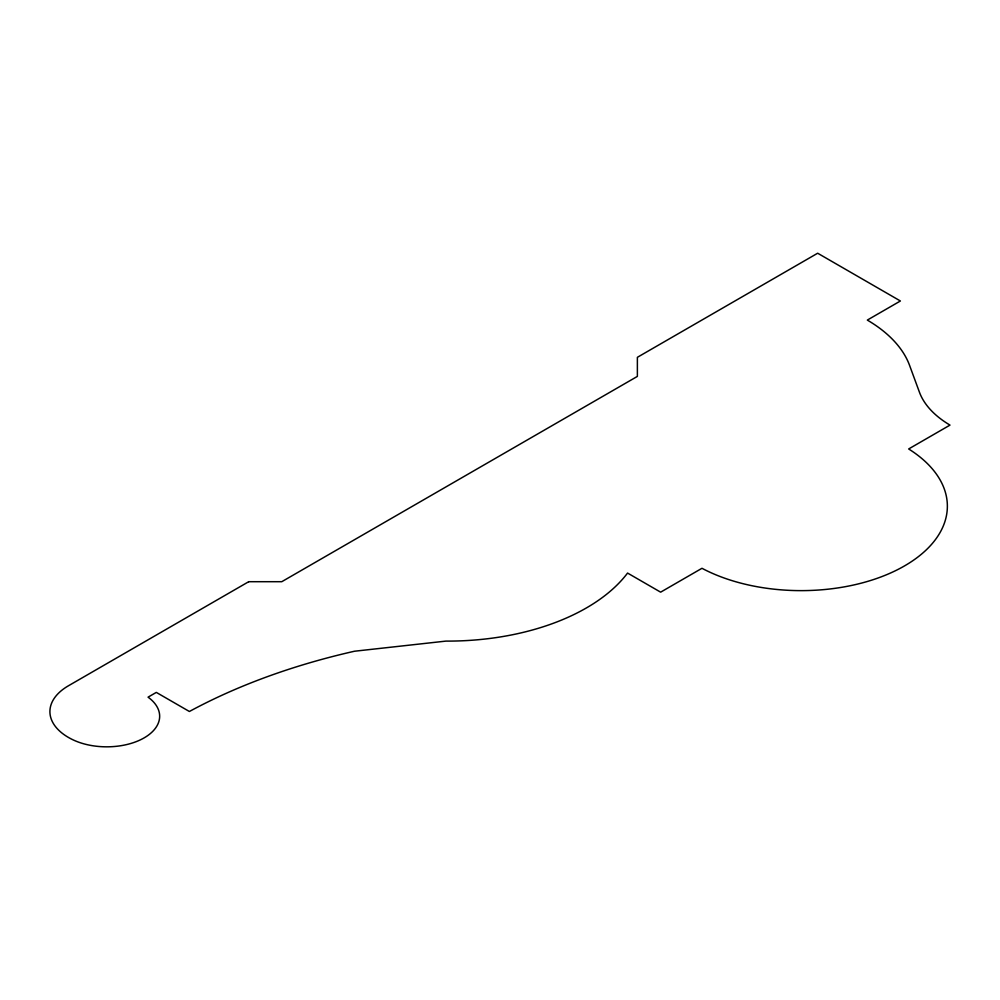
<?xml version="1.0" encoding="UTF-8"?>
<svg xmlns="http://www.w3.org/2000/svg" width="1000" height="1000" viewBox="0 0 1000 1000"><rect width="100%" height="100%" fill="white"/><g stroke="black" fill="none" stroke-linecap="round" stroke-linejoin="round"><path stroke-width="1.5" d="M248.713 581.7L68.425 685.788A63.25 36.525 0 0 0 73.637 740.125A52.938 30.562 0 0 0 144.15 737.875A52.938 30.562 0 0 0 148.05 697.163L156.312 692.4L189.387 711.488A516.337 298.1 0 0 1 354.538 651.225L445.962 641.1A196.2 113.275 0 0 0 627.562 573.062L660.638 592.163L701.975 568.288A146.275 84.45 0 0 0 904.525 565.9A146.275 84.45 0 0 0 908.662 448.963L950 425.1A115.763 66.838 0 0 1 919.438 392.2L909.575 365.387A158.637 91.587 0 0 0 867.325 320.087L900.4 300.988L817.663 253.225L637.375 357.312L637.375 376.4L281.775 581.7L248.713 581.7"/></g></svg>
